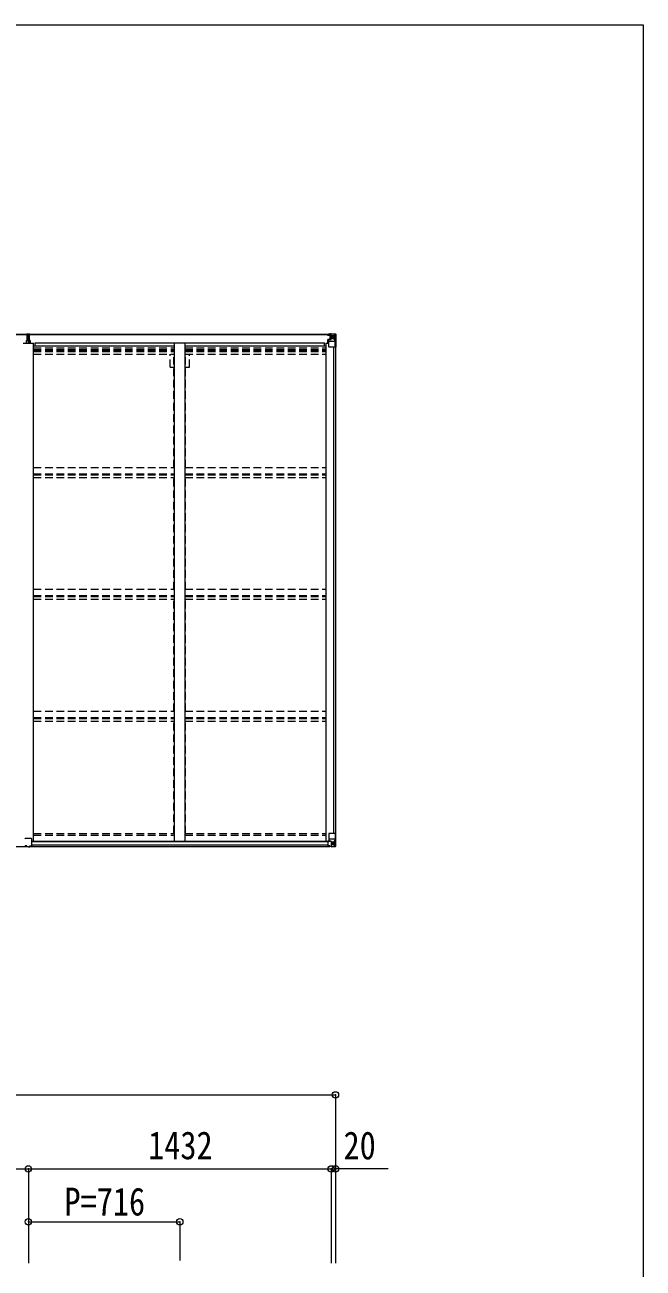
# Model space of a CAD drawing. Units: millimetres at full size, sheet at 1:30. Extents: x -8432 to 8432, y -5820 to 5820.
# Drawn here: x 5085 to 8008, y -57 to 5820 of the extents above; entities that cross this region are included whole.
import ezdxf
from ezdxf.enums import TextEntityAlignment as Align

# ---------------------------------------------------------------- set-up
doc = ezdxf.new("R2010")
doc.units = ezdxf.units.MM
doc.header["$LTSCALE"] = 30
doc.header["$PDMODE"] = 32
doc.header["$PDSIZE"] = 30
doc.linetypes.add('DASHED1', pattern=[1.8, 1.2, -0.6])
for name, color, linetype, lineweight in [('0-3_ELV2', 4, 'Continuous', 9), ('0-4_TABLE1', 6, 'Continuous', 9), ('0-6_OTH_LINE', 6, 'Continuous', 9), ('F-0_240', 7, 'Continuous', 9)]:
    doc.layers.add(name, color=color, linetype=linetype, lineweight=lineweight)
doc.styles.add('ＭＳ ゴシック', font='')
doc.styles.get('ＭＳ ゴシック').set_extended_font_data('MS Gothic')

msp = doc.modelspace()

# ---------------------------------------------------------------- linework, layer by layer
at = {"layer": '0-3_ELV2'}
for p, q in [((90.87, 4357.95), (5094.87, 4357.95)), ((90.87, 4355.8), (5094.87, 4355.8)), ((5107.87, 4357.95), (6531.87, 4357.95)), ((5107.87, 4355.8), (6531.87, 4355.8)), ((5076.37, 4315.83), (5126.37, 4315.83)), ((5126.37, 1961.85), (5126.37, 4315.83)), ((5126.37, 4302.15), (5792.37, 4302.15)), ((5133.87, 4317.66), (6500.87, 4317.66)), ((5133.87, 4302.15), (5133.87, 4317.66)), ((5792.37, 1961.85), (5792.37, 4317.66)), ((5842.37, 1961.85), (5842.37, 4317.66)), ((5842.37, 4302.15), (6508.37, 4302.15)), ((6500.87, 4302.15), (6500.87, 4317.66)), ((6508.37, 4315.83), (6508.37, 1961.85)), ((6508.37, 4315.83), (6521.37, 4315.83)), ((6543.67, 4297.18), (6543.67, 1997.87)), ((6553.37, 4297.18), (6553.37, 1997.87)), ((5117.87, 1961.85), (6528.64, 1961.85)), ((5117.87, 1959.59), (6516.87, 1959.59)), ((5117.87, 1943.97), (6516.87, 1943.97)), ((95.87, 1936.08), (5094.87, 1936.08)), ((5107.87, 1936.08), (6526.87, 1936.08))]:
    msp.add_line(p, q, dxfattribs=at)
at = {"layer": '0-3_ELV2', "linetype": 'DASHED1'}
for p, q in [((5126.37, 4293.75), (5792.37, 4293.75)), ((5842.37, 4293.75), (6508.37, 4293.75)), ((5126.37, 4285.55), (5792.37, 4285.55)), ((5126.37, 4281.63), (5792.37, 4281.63)), ((5126.37, 4276.55), (5792.37, 4276.55)), ((5126.37, 4263.54), (5792.37, 4263.54)), ((5772.17, 4201.95), (5772.17, 4263.54)), ((5789.87, 3727.8), (5789.87, 4263.54)), ((5842.37, 4285.55), (6508.37, 4285.55)), ((5842.37, 4281.63), (6508.37, 4281.63)), ((5842.37, 4276.55), (6508.37, 4276.55)), ((5842.37, 4263.54), (6508.37, 4263.54)), ((5844.87, 3727.8), (5844.87, 4263.54)), ((5862.57, 4201.95), (5862.57, 4263.54)), ((5772.17, 4201.95), (5789.87, 4201.95)), ((5844.87, 4201.95), (5862.57, 4201.95)), ((5126.37, 3727.8), (5792.37, 3727.8)), ((5842.37, 3727.8), (6508.34, 3727.8)), ((5126.37, 3698.07), (5792.37, 3698.07)), ((5126.37, 3693.52), (5792.37, 3693.52)), ((5126.37, 3680.51), (5792.37, 3680.51)), ((5789.87, 3151.6), (5789.87, 3680.51)), ((5842.37, 3698.07), (6508.34, 3698.07)), ((5842.37, 3693.52), (6508.34, 3693.52)), ((5842.37, 3680.51), (6508.34, 3680.51)), ((5844.87, 3151.6), (5844.87, 3680.51)), ((5126.37, 3151.73), (5792.37, 3151.73)), ((5126.37, 3121.99), (5792.37, 3121.99)), ((5126.37, 3117.44), (5792.37, 3117.44)), ((5842.37, 3151.73), (6508.34, 3151.73)), ((5842.37, 3121.99), (6508.34, 3121.99)), ((5842.37, 3117.44), (6508.34, 3117.44)), ((5126.37, 3104.43), (5792.37, 3104.43)), ((5789.87, 2575.52), (5789.87, 3103.24)), ((5842.37, 3104.43), (6508.34, 3104.43)), ((5844.87, 2575.52), (5844.87, 3103.24)), ((5126.37, 2575.65), (5792.37, 2575.65)), ((5126.37, 2545.91), (5792.37, 2545.91)), ((5126.37, 2541.36), (5792.37, 2541.36)), ((5126.37, 2528.35), (5792.37, 2528.35)), ((5842.37, 2575.65), (6508.34, 2575.65)), ((5842.37, 2545.91), (6508.34, 2545.91)), ((5842.37, 2541.36), (6508.34, 2541.36)), ((5842.37, 2528.35), (6508.34, 2528.35)), ((5789.87, 1998.02), (5789.87, 2527.16)), ((5844.87, 1998.02), (5844.87, 2527.16)), ((5126.37, 1998.02), (5792.37, 1998.02)), ((5126.37, 1989.68), (5792.37, 1989.68)), ((5842.37, 1998.02), (6508.37, 1998.02)), ((5842.37, 1989.68), (6508.37, 1989.68))]:
    msp.add_line(p, q, dxfattribs=at)
at = {"layer": '0-4_TABLE1'}
for p, q in [((5094.87, 4359.65), (5101.37, 4360.05)), ((5094.87, 4355.15), (5094.87, 4359.65)), ((5099.87, 4356.96), (5094.87, 4356.65)), ((5095.87, 4354.15), (5099.87, 4354.15)), ((5095.87, 4328.62), (5095.87, 4354.15)), ((5095.87, 4352.32), (5099.87, 4352.25)), ((5101.37, 4357.04), (5099.87, 4356.95)), ((5099.87, 4356.95), (5099.87, 4315.83)), ((5101.37, 4360.05), (5107.87, 4359.65)), ((5101.37, 4360.05), (5101.37, 4357.04)), ((5107.87, 4356.65), (5101.37, 4357.04)), ((5102.87, 4354.15), (5106.87, 4354.15)), ((5102.87, 4354.15), (5102.87, 4315.83)), ((5102.87, 4352.25), (5106.87, 4352.25)), ((5106.87, 4328.62), (5106.87, 4354.15)), ((5107.87, 4355.15), (5107.87, 4359.65)), ((6515.37, 4353.2), (6515.37, 4355.8)), ((6521.37, 4354.88), (6515.37, 4354.88)), ((6516.37, 4355.8), (6516.37, 4354.88)), ((6516.37, 4353.15), (6531.38, 4353.02)), ((6521.57, 4358.38), (6519.88, 4357.95)), ((6531.38, 4353.18), (6521.37, 4353.27)), ((6521.57, 4358.38), (6521.87, 4358.38)), ((6521.87, 4358.38), (6521.87, 4357.95)), ((6523.37, 4354.11), (6523.37, 4355.8)), ((6523.37, 4355.14), (6531.37, 4355.14)), ((6523.37, 4355.11), (6531.37, 4355.11)), ((6523.37, 4354.11), (6531.87, 4354.11)), ((6526.87, 4357.95), (6526.87, 4360.58)), ((6526.87, 4360.58), (6554.43, 4358.89)), ((6533.37, 4359.29), (6526.87, 4359.69)), ((6526.87, 4358.77), (6531.87, 4358.68)), ((6527.87, 4333.08), (6527.87, 4353.04)), ((6531.76, 4352.81), (6527.87, 4352.81)), ((6527.87, 4349.18), (6531.87, 4349.18)), ((6531.37, 4355.14), (6531.37, 4353.18)), ((6531.38, 4353.02), (6531.38, 4353.18)), ((6531.87, 4354.47), (6533.37, 4354.47)), ((6531.87, 4350.94), (6545.37, 4350.94)), ((6533.37, 4334.08), (6533.37, 4360.18)), ((6533.37, 4360.06), (6545.37, 4359.28)), ((6547.71, 4350.88), (6545.37, 4350.94)), ((6545.46, 4359.28), (6553.39, 4358.8)), ((6547.71, 4337.41), (6547.71, 4350.88)), ((6548.56, 4354.39), (6551.29, 4358.06)), ((6552.53, 4357.83), (6552.53, 4357.76)), ((6552.53, 4297.18), (6552.53, 4357.76)), ((6554.43, 4358.85), (6554.43, 4358.88)), ((6555.37, 4357.89), (6555.37, 4297.18)), ((5092.87, 4328.59), (5099.87, 4328.65)), ((5092.87, 4315.83), (5092.87, 4328.59)), ((5099.87, 4328.15), (5092.87, 4328.09)), ((5092.87, 4327.21), (5099.87, 4327.15)), ((5099.87, 4326.65), (5092.87, 4326.71)), ((5095.87, 4348.72), (5099.87, 4348.65)), ((5095.87, 4340.49), (5099.87, 4340.45)), ((5099.87, 4343.44), (5102.87, 4343.44)), ((5099.87, 4336.37), (5102.87, 4336.37)), ((5099.87, 4326.72), (5102.87, 4326.72)), ((5099.87, 4319.65), (5102.87, 4319.65)), ((5102.87, 4348.65), (5106.87, 4348.65)), ((5102.87, 4340.45), (5106.87, 4340.45)), ((5102.87, 4328.65), (5109.87, 4328.59)), ((5109.87, 4328.09), (5102.87, 4328.15)), ((5102.87, 4327.15), (5109.87, 4327.21)), ((5109.87, 4326.71), (5102.87, 4326.65)), ((5109.87, 4328.59), (5109.87, 4315.83)), ((6521.92, 4332.09), (6516.87, 4332.05)), ((6516.87, 4315.83), (6516.87, 4332.05)), ((6516.87, 4330.33), (6521.37, 4330.3)), ((6516.87, 4320.18), (6521.37, 4320.18)), ((6517.87, 4332.06), (6517.87, 4330.32)), ((6521.37, 4298.18), (6521.37, 4331.28)), ((6545.37, 4323.85), (6521.37, 4323.85)), ((6532.55, 4333.82), (6522.2, 4332.17)), ((6522.2, 4331.54), (6532.55, 4333.19)), ((6522.2, 4332.17), (6522.2, 4331.54)), ((6555.37, 4297.18), (6522.37, 4297.18)), ((6527.87, 4340.98), (6531.87, 4340.98)), ((6531.87, 4337.38), (6545.37, 4337.38)), ((6532.55, 4333.19), (6532.55, 4333.82)), ((6539.89, 4343.74), (6539.89, 4342.78)), ((6545.37, 4337.38), (6547.71, 4337.41)), ((6545.37, 4337.38), (6545.37, 4337.38)), ((6551.98, 4324.06), (6545.37, 4323.85)), ((6551.98, 4324.06), (6547.84, 4336.15)), ((5116.87, 1973.26), (5085.87, 1973.26)), ((5117.87, 1939.94), (5117.87, 1972.26)), ((5117.87, 1939.94), (5117.87, 1939.91)), ((6516.87, 1960.72), (6516.87, 1940.56)), ((6526.87, 1961.66), (6517.87, 1961.63)), ((6517.87, 1939.85), (6526.87, 1939.79)), ((6521.37, 1996.87), (6521.37, 1963.77)), ((6545.37, 1971.2), (6521.37, 1971.2)), ((6522.2, 1963.52), (6532.55, 1961.86)), ((6522.2, 1962.88), (6522.2, 1963.52)), ((6529.85, 1961.66), (6522.2, 1962.88)), ((6555.37, 1997.87), (6522.37, 1997.87)), ((6533.37, 1961.66), (6526.87, 1961.66)), ((6526.87, 1934.47), (6526.87, 1940.42)), ((6532.55, 1961.86), (6532.55, 1961.66)), ((6533.37, 1961.66), (6533.37, 1934.87)), ((6533.37, 1957.67), (6545.37, 1957.67)), ((6545.37, 1944.11), (6533.37, 1944.11)), ((6540.85, 1951.31), (6540.85, 1952.27)), ((6551.98, 1970.99), (6545.37, 1971.2)), ((6545.37, 1957.67), (6545.37, 1957.67)), ((6545.37, 1957.67), (6547.71, 1957.64)), ((6547.71, 1944.17), (6545.37, 1944.11)), ((6547.71, 1957.64), (6547.71, 1944.17)), ((6551.98, 1970.99), (6547.84, 1958.91)), ((6548.56, 1940.66), (6551.29, 1937)), ((6552.53, 1997.87), (6552.53, 1937.29)), ((6555.37, 1937.16), (6555.37, 1997.87)), ((5094.87, 1939.17), (5085.87, 1939.23)), ((5107.87, 1939.17), (5116.87, 1939.23)), ((6533.37, 1934.99), (6545.37, 1935.77)), ((6545.46, 1935.78), (6553.39, 1936.25)), ((6552.53, 1937.22), (6552.53, 1937.29)), ((6554.43, 1936.21), (6554.43, 1936.16))]:
    msp.add_line(p, q, dxfattribs=at)
for points in [[(6521.37, 4354.88), (6521.37, 4353.26), (6515.37, 4353.31)], [(6526.87, 4359.18), (6531.87, 4359.18), (6531.87, 4333.72)], [(6538.93, 4345.66), (6537.97, 4345.66), (6537.97, 4344.7), (6538.93, 4344.7)], [(6540.85, 4346.62), (6540.85, 4347.58), (6539.89, 4347.58), (6539.89, 4346.62)], [(6539.89, 4342.78), (6540.85, 4342.78), (6540.85, 4343.74)], [(6541.81, 4344.7), (6542.77, 4344.7), (6542.77, 4345.66), (6541.81, 4345.66)], [(6516.87, 1940.56), (6516.88, 1940.46), (6526.87, 1940.42)], [(6538.93, 1950.35), (6537.97, 1950.35), (6537.97, 1949.39), (6538.93, 1949.39)], [(6540.85, 1952.27), (6539.89, 1952.27), (6539.89, 1951.31)], [(6539.89, 1948.43), (6539.89, 1947.47), (6540.85, 1947.47), (6540.85, 1948.43)], [(6541.81, 1949.39), (6542.77, 1949.39), (6542.77, 1950.35), (6541.81, 1950.35)], [(5101.37, 1933.75), (5094.87, 1934.14), (5094.87, 1939.17)], [(5101.37, 1933.75), (5107.87, 1934.14), (5107.87, 1939.17)], [(6554.43, 1936.16), (6545.37, 1935.61), (6526.87, 1934.47)]]:
    msp.add_lwpolyline(points, dxfattribs=at)
for centre in [(6540.37, 4345.18), (6540.37, 1949.87)]:
    msp.add_circle(centre, 5.3, dxfattribs=at)
for centre, radius, start, end in [((5095.87, 4355.15), 1, 180, 270), ((5106.87, 4355.15), 1, 270, 0), ((6516.24, 4360.84), 7.69, 263.56574, 271.03001), ((6531.37, 4355.64), 0.5, 270.00309, 0.00198), ((6531.37, 4355.61), 0.5, 269.99891, 359.99891), ((6531.37, 4352.68), 0.5, 359.95536, 89.47105), ((6531.36, 4352.51), 0.513, 358.95293, 88.11972), ((6551.25, 4357.89), 1.28, 357.54105, 48.82169), ((6553.22, 4371.5), 12.7, 264.89689, 270.75534), ((6554.37, 4357.89), 0.999, 0.04917, 86.5576), ((6554.37, 4357.89), 1, 359.99921, 86.49983), ((6554.37, 4357.85), 0.999, 0.04917, 86.5576), ((6522.31, 4331.24), 0.937, 96.73234, 177.67791), ((6522.31, 4330.6), 0.937, 96.73234, 177.67791), ((6522.37, 4298.18), 1, 180, 270), ((6532.44, 4334.75), 0.937, 276.73234, 357.67791), ((6532.44, 4334.12), 0.937, 276.73234, 357.67791), ((6538.93, 4346.62), 0.96, 270, 0), ((6538.93, 4343.74), 0.96, 0, 90), ((6541.81, 4346.62), 0.96, 180, 270), ((6541.81, 4343.74), 0.96, 90, 180), ((5085.87, 1972.26), 1, 90, 180), ((5116.87, 1972.26), 1, 0, 90), ((6522.37, 1996.87), 1, 90, 180), ((6522.31, 1964.45), 0.937, 182.32209, 263.26766), ((6522.31, 1963.81), 0.937, 182.32209, 263.26766), ((6532.44, 1960.93), 0.937, 50.93398, 83.26766), ((6538.93, 1951.31), 0.96, 270, 0), ((6538.93, 1948.43), 0.96, 0, 90), ((6541.81, 1951.31), 0.96, 180, 270), ((6541.81, 1948.43), 0.96, 90, 180), ((6551.25, 1937.16), 1.28, 311.17831, 2.45895), ((6553.22, 1923.55), 12.7, 89.24466, 95.10311), ((6554.37, 1937.2), 0.999, 273.4424, 359.95083), ((6554.37, 1937.16), 0.999, 273.4424, 359.95083), ((6554.37, 1937.16), 1, 273.50017, 0.00079)]:
    msp.add_arc(centre, radius, start, end, dxfattribs=at)
for centre, major_axis, ratio, start_param, end_param in [((5099.9, 4356.95), (0.18, -2.99), 0.008711, 3.1415927, 4.7113235), ((4928, 4346.44), (171.87, 10.52), 0.017422, 6.2821194, 6.2831848), ((6627.12, 4350.94), (-81.75, 0), 0.061163, 6.2824128, 6.2831853), ((6550.58, 4350.8), (-0.03, 5), 0.573921, 0.7672717, 1.551125), ((6552.24, 4355.87), (0.02, 3), 0.466854, 0.125683, 0.7596956), ((6552.43, 4358.97), (-2, 0.12), 0.060933, 2.0712557, 3.1453404), ((6353.43, 4371.2), (-201, 12.36), 0.060933, 3.1453404, 3.145839), ((6549.11, 4337.43), (0, 3), 0.468246, 1.5772882, 2.0127935), ((6551.26, 4326.41), (-0.85, 2.32), 0.403757, 3.0087805, 3.9744392), ((5085.87, 1939.94), (1, -0.012), 0.707053, 3.2044821, 4.7211143), ((5116.87, 1939.94), (-1, -0.012), 0.707053, 3.2044821, 4.7211143), ((6517.87, 1960.72), (-1, -0.021), 0.906239, 4.6936843, 6.2644806), ((6517.87, 1940.55), (-1, 0.012), 0.707053, 0.1587743, 1.5795216), ((6627.12, 1944.11), (-81.75, 0), 0.061163, 0, 0.0007725), ((6549.11, 1957.62), (0, -3), 0.468246, 4.2703918, 4.7058971), ((6550.58, 1944.25), (-0.03, -5), 0.573921, 4.7320603, 5.5159136), ((6551.26, 1968.64), (-0.85, -2.32), 0.403757, 2.3087461, 3.2744049), ((6552.24, 1939.18), (0.02, -3), 0.466854, 5.5234897, 6.1575023), ((6552.43, 1936.08), (-2, -0.12), 0.060933, 3.1378449, 4.2119296), ((6353.43, 1923.85), (-201, -12.36), 0.060933, 3.1373463, 3.1378449)]:
    msp.add_ellipse(centre, major_axis=major_axis, ratio=ratio, start_param=start_param, end_param=end_param, dxfattribs=at)
at = {"layer": '0-6_OTH_LINE'}
for p, q in [((69.37, 761.87), (6553.37, 761.87)), ((6553.37, 761.87), (6553.37, -30.78)), ((89.37, 411.87), (5101.37, 411.87)), ((5101.37, 411.87), (5101.37, -33.54)), ((5101.37, 411.87), (6533.37, 411.87)), ((6533.37, 411.87), (6533.37, -33.54)), ((6533.37, 411.87), (6553.37, 411.87)), ((6553.37, 411.87), (6553.37, -33.54)), ((5101.37, 161.87), (5101.37, -20.58)), ((5101.37, 161.87), (5817.37, 161.87)), ((5817.37, 161.87), (5817.37, -20.58))]:
    msp.add_line(p, q, dxfattribs=at)
at = {"layer": '0-6_OTH_LINE', "lineweight": 18}
msp.add_line((6802.21, 411.87), (6553.37, 411.87), dxfattribs=at)
at = {"layer": '0-6_OTH_LINE'}
for p in [(6553.37, 761.87), (5101.37, 411.87), (6533.37, 411.87), (6553.37, 411.87), (5101.37, 161.87), (5817.37, 161.87)]:
    msp.add_point(p, dxfattribs=at)
at = {"layer": 'F-0_240', "color": 5}
for p, q in [((-8432.06, 5820), (8007.94, 5820)), ((8007.94, 5820), (8007.94, -5820))]:
    msp.add_line(p, q, dxfattribs=at)

# ---------------------------------------------------------------- texts
at = {"layer": '0-6_OTH_LINE', "color": 7, "style": 'ＭＳ ゴシック', "width": 0.85}
for s, p in [('1432', (5667.37, 417.87)), ('20', (6591.46, 417.51)), ('P=716', (5271.87, 151.87))]:
    msp.add_text(s, height=132, dxfattribs=at).set_placement(p, align=Align.BOTTOM_LEFT)

doc.saveas('drawing.dxf')
